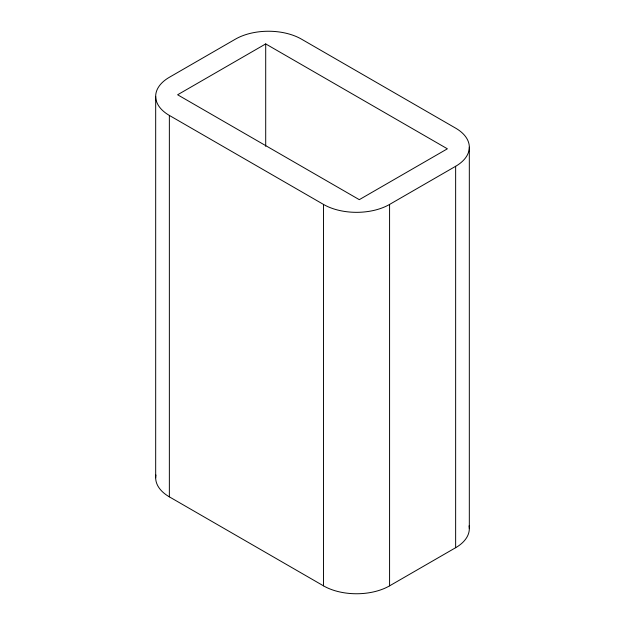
<?xml version="1.0" encoding="UTF-8"?>
<svg xmlns="http://www.w3.org/2000/svg" width="625" height="625" viewBox="0 0 625 625"><rect width="100%" height="100%" fill="white"/><g stroke="black" fill="none" stroke-linecap="round" stroke-linejoin="round"><path stroke-width="0.94" d="M265.703 43.914L177.617 94.773L359.297 199.664L447.383 148.805L265.703 43.914L265.703 146.328M169.359 115.43L323.508 204.43A46.711 26.969 0 0 0 389.578 204.43L455.641 166.289A46.711 26.969 0 0 0 455.641 128.148L301.492 39.148A46.711 26.969 0 0 0 235.422 39.148L169.359 77.289A46.711 26.969 0 0 0 169.359 115.43L169.359 496.852L323.508 585.852A46.711 26.969 0 0 0 389.578 585.852L455.641 547.711A46.711 26.969 0 0 0 469.07 525.852M469.32 147.219L469.32 528.641M455.641 166.289L455.641 547.711M389.578 204.43L389.578 585.852M323.508 204.43L323.508 585.852M155.68 96.359L155.68 477.781M169.359 496.852A46.711 26.969 0 0 1 155.93 475"/></g></svg>
